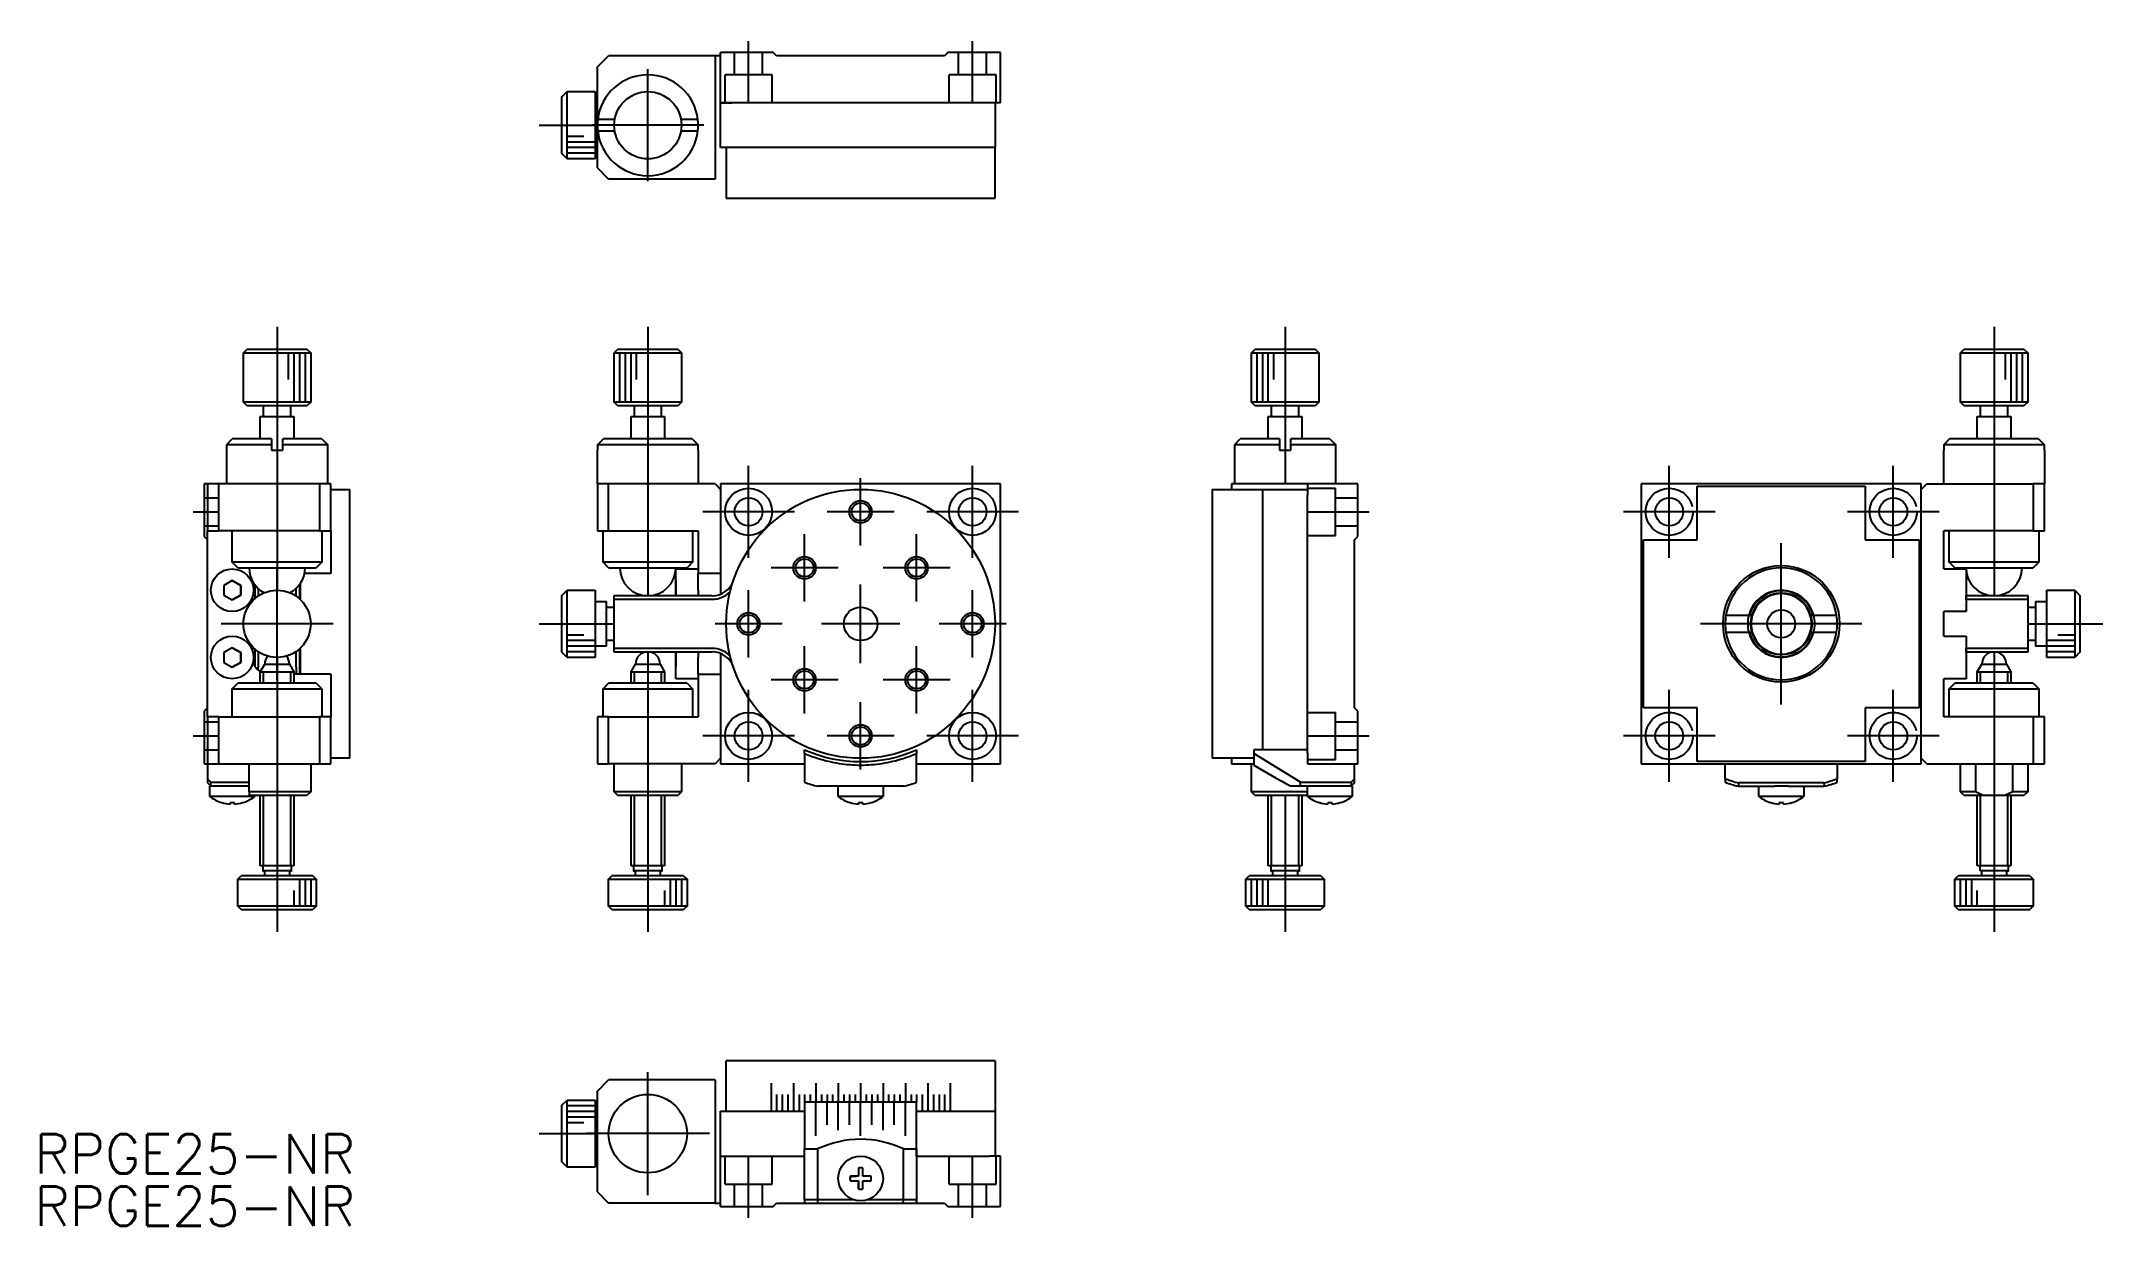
# Model space of a CAD drawing. Extents: x 168 to 352, y -33 to 72.
import ezdxf

# ---------------------------------------------------------------- set-up
doc = ezdxf.new("R2010")
doc.units = 0
doc.linetypes.add('CENTER', pattern=[50.8, 31.75, -6.35, 6.35, -6.35])
doc.linetypes.add('DASHED', pattern=[19.05, 12.7, -6.35])
doc.layers.get('0').update_dxf_attribs({"linetype": 'CONTINUOUS'})
doc.layers.add('CENTER', color=1, linetype='CENTER')
doc.styles.get("Standard").update_dxf_attribs({"font": 'txt.shx'})

msp = doc.modelspace()

# ---------------------------------------------------------------- linework, layer by layer
at = {"color": 7, "linetype": 'CONTINUOUS'}
for p, q in [((217.72, 70.04), (218.72, 71.04)), ((217.72, 64.84), (217.72, 70.04)), ((228.22, 71.04), (218.72, 71.04)), ((228.22, 71.04), (228.22, 60.04)), ((228.72, 71.04), (228.22, 71.04)), ((228.72, 62.84), (228.72, 71.34)), ((233.42, 71.34), (228.72, 71.34)), ((233.72, 71.04), (233.42, 71.34)), ((248.72, 71.04), (233.72, 71.04)), ((249.02, 71.34), (248.72, 71.04)), ((253.72, 71.34), (249.02, 71.34)), ((253.72, 66.84), (253.72, 71.34)), ((214.52, 67.34), (215.02, 67.84)), ((214.52, 67.34), (214.52, 62.34)), ((215.02, 61.84), (215.02, 67.84)), ((215.02, 67.84), (217.52, 67.84)), ((217.52, 67.84), (217.52, 61.84)), ((217.52, 66.84), (217.72, 66.84)), ((228.72, 66.84), (229.72, 66.84)), ((253.72, 66.84), (228.72, 66.84)), ((253.22, 66.84), (253.22, 62.84)), ((217.72, 61.04), (217.72, 64.84)), ((218.25, 65.34), (217.75, 65.34)), ((219.27, 65.34), (218.25, 65.34)), ((226.19, 65.34), (225.18, 65.34)), ((226.7, 65.34), (226.19, 65.34)), ((217.72, 62.84), (217.52, 62.84)), ((217.75, 64.34), (218.25, 64.34)), ((218.25, 64.34), (219.27, 64.34)), ((225.18, 64.34), (226.19, 64.34)), ((226.19, 64.34), (226.7, 64.34)), ((229.71, 62.84), (228.72, 62.84)), ((253.22, 62.84), (228.72, 62.84)), ((229.22, 62.84), (229.22, 58.34)), ((253.22, 58.34), (253.22, 62.84)), ((215.02, 61.84), (214.52, 62.34)), ((217.52, 61.84), (215.02, 61.84)), ((218.72, 60.04), (217.72, 61.04)), ((228.22, 60.04), (218.72, 60.04)), ((229.22, 58.34), (253.22, 58.34)), ((186.12, 44.54), (186.42, 44.84)), ((186.12, 44.54), (192.12, 44.54)), ((186.12, 40.14), (186.12, 44.54)), ((191.82, 44.84), (186.42, 44.84)), ((191.82, 44.84), (192.12, 44.54)), ((192.12, 44.54), (192.12, 40.14)), ((219.22, 44.54), (219.52, 44.84)), ((219.22, 44.54), (222.22, 44.54)), ((219.22, 40.14), (219.22, 44.54)), ((222.22, 44.84), (219.52, 44.84)), ((224.92, 44.84), (222.22, 44.84)), ((222.22, 44.54), (225.22, 44.54)), ((224.92, 44.84), (225.22, 44.54)), ((225.22, 44.54), (225.22, 40.14)), ((276.12, 44.54), (276.42, 44.84)), ((276.12, 44.54), (282.12, 44.54)), ((276.12, 40.14), (276.12, 44.54)), ((281.82, 44.84), (276.42, 44.84)), ((281.82, 44.84), (282.12, 44.54)), ((282.12, 44.54), (282.12, 40.14)), ((339.42, 44.54), (339.72, 44.84)), ((339.42, 44.54), (345.42, 44.54)), ((339.42, 40.14), (339.42, 44.54)), ((345.12, 44.84), (339.72, 44.84)), ((345.12, 44.84), (345.42, 44.54)), ((345.42, 44.54), (345.42, 40.14)), ((192.12, 40.14), (186.12, 40.14)), ((186.42, 39.84), (186.12, 40.14)), ((186.42, 39.84), (191.82, 39.84)), ((187.62, 36.84), (187.62, 38.84)), ((187.62, 38.84), (189.12, 38.84)), ((187.92, 38.84), (187.92, 39.84)), ((189.12, 38.84), (190.62, 38.84)), ((190.32, 39.84), (190.32, 38.84)), ((190.62, 38.84), (190.62, 36.84)), ((192.12, 40.14), (191.82, 39.84)), ((225.22, 40.14), (219.22, 40.14)), ((219.52, 39.84), (219.22, 40.14)), ((219.52, 39.84), (224.92, 39.84)), ((220.72, 38.84), (223.72, 38.84)), ((220.72, 36.84), (220.72, 38.84)), ((221.02, 38.84), (221.02, 39.84)), ((223.42, 39.84), (223.42, 38.84)), ((223.72, 38.84), (223.72, 36.84)), ((225.22, 40.14), (224.92, 39.84)), ((282.12, 40.14), (276.12, 40.14)), ((276.42, 39.84), (276.12, 40.14)), ((276.42, 39.84), (281.82, 39.84)), ((277.62, 36.84), (277.62, 38.84)), ((277.62, 38.84), (280.62, 38.84)), ((277.92, 38.84), (277.92, 39.84)), ((280.32, 39.84), (280.32, 38.84)), ((280.62, 38.84), (280.62, 36.84)), ((282.12, 40.14), (281.82, 39.84)), ((342.42, 40.14), (339.42, 40.14)), ((339.72, 39.84), (339.42, 40.14)), ((339.72, 39.84), (342.42, 39.84)), ((340.92, 38.84), (343.92, 38.84)), ((340.92, 36.84), (340.92, 38.84)), ((341.22, 38.84), (341.22, 39.84)), ((345.42, 40.14), (342.42, 40.14)), ((342.42, 39.84), (345.12, 39.84)), ((343.62, 39.84), (343.62, 38.84)), ((343.92, 38.84), (343.92, 36.84)), ((345.42, 40.14), (345.12, 39.84)), ((184.62, 36.34), (185.12, 36.84)), ((187.62, 36.84), (185.12, 36.84)), ((188.62, 36.84), (185.12, 36.84)), ((188.62, 36.84), (188.62, 36.34)), ((193.12, 36.84), (189.62, 36.84)), ((189.62, 36.34), (189.62, 36.84)), ((193.12, 36.84), (190.62, 36.84)), ((193.12, 36.84), (193.62, 36.34)), ((217.75, 36.34), (218.25, 36.84)), ((226.19, 36.84), (218.25, 36.84)), ((226.19, 36.84), (226.7, 36.34)), ((274.62, 36.34), (275.12, 36.84)), ((278.62, 36.84), (275.12, 36.84)), ((278.62, 36.84), (278.62, 36.34)), ((283.12, 36.84), (279.62, 36.84)), ((279.62, 36.34), (279.62, 36.84)), ((283.12, 36.84), (283.62, 36.34)), ((337.95, 36.34), (338.45, 36.84)), ((346.39, 36.84), (338.45, 36.84)), ((346.39, 36.84), (346.9, 36.34)), ((184.62, 36.34), (188.62, 36.34)), ((184.62, 32.84), (184.62, 36.34)), ((188.62, 36.34), (188.62, 35.84)), ((188.62, 35.84), (189.62, 35.84)), ((189.62, 36.34), (193.62, 36.34)), ((189.62, 35.84), (189.62, 36.34)), ((193.62, 36.34), (193.62, 32.84)), ((217.72, 35.84), (217.75, 35.84)), ((217.72, 32.84), (217.72, 35.84)), ((217.75, 35.84), (217.75, 36.34)), ((217.75, 36.34), (226.7, 36.34)), ((226.7, 36.34), (226.7, 35.84)), ((226.7, 35.84), (226.72, 35.84)), ((226.72, 35.84), (226.72, 32.84)), ((274.62, 36.34), (278.62, 36.34)), ((274.62, 32.84), (274.62, 36.34)), ((278.62, 36.34), (278.62, 35.84)), ((278.62, 35.84), (279.62, 35.84)), ((279.62, 36.34), (283.62, 36.34)), ((279.62, 35.84), (279.62, 36.34)), ((283.62, 36.34), (283.62, 32.84)), ((337.92, 35.84), (337.95, 35.84)), ((337.92, 32.84), (337.92, 35.84)), ((337.95, 36.34), (346.9, 36.34)), ((337.95, 35.84), (337.95, 36.34)), ((346.9, 36.34), (346.9, 35.84)), ((346.9, 35.84), (346.92, 35.84)), ((346.92, 35.84), (346.92, 32.84)), ((183.92, 32.84), (182.62, 32.84)), ((182.62, 32.84), (182.62, 28.14)), ((182.92, 32.84), (182.92, 28.64)), ((183.92, 28.64), (183.92, 32.84)), ((189.12, 32.84), (183.92, 32.84)), ((192.92, 32.84), (189.12, 32.84)), ((192.92, 32.84), (192.92, 28.64)), ((193.92, 32.84), (192.92, 32.84)), ((193.92, 28.64), (193.92, 32.84)), ((193.92, 32.34), (195.62, 32.34)), ((195.62, 8.34), (195.62, 32.34)), ((217.72, 32.84), (217.72, 28.64)), ((218.72, 32.84), (217.72, 32.84)), ((218.72, 28.64), (218.72, 32.84)), ((228.22, 32.84), (218.72, 32.84)), ((228.22, 32.84), (228.72, 32.34)), ((228.72, 32.84), (228.72, 24.84)), ((253.72, 32.84), (228.72, 32.84)), ((253.72, 7.84), (253.72, 32.84)), ((272.62, 32.34), (272.62, 8.34)), ((272.62, 32.34), (277.12, 32.34)), ((281.12, 32.84), (274.32, 32.84)), ((274.32, 32.84), (274.32, 32.34)), ((277.12, 9.1), (277.12, 32.34)), ((277.12, 32.34), (281.12, 32.34)), ((280.82, 32.34), (281.12, 32.34)), ((281.12, 32.84), (281.12, 31.84)), ((285.62, 32.84), (281.12, 32.84)), ((281.12, 8.84), (281.12, 31.84)), ((285.62, 28.14), (285.62, 32.84)), ((310.92, 32.84), (310.92, 7.84)), ((335.92, 32.84), (310.92, 32.84)), ((315.92, 32.64), (330.92, 32.64)), ((315.92, 27.84), (315.92, 32.64)), ((330.92, 32.64), (330.92, 27.84)), ((335.92, 32.34), (336.42, 32.84)), ((335.92, 7.84), (335.92, 32.84)), ((336.42, 32.84), (345.92, 32.84)), ((345.92, 32.84), (345.92, 28.64)), ((346.92, 32.84), (345.92, 32.84)), ((346.92, 28.64), (346.92, 32.84)), ((182.62, 28.14), (182.92, 27.84)), ((182.92, 28.64), (183.92, 28.64)), ((182.92, 12.04), (182.92, 28.64)), ((192.92, 28.64), (183.92, 28.64)), ((185.12, 25.84), (185.12, 28.64)), ((192.92, 28.64), (193.92, 28.64)), ((193.12, 28.64), (193.12, 25.84)), ((193.92, 28.64), (193.92, 24.84)), ((217.72, 28.64), (218.72, 28.64)), ((218.22, 25.84), (218.22, 28.64)), ((218.72, 28.64), (226.72, 28.64)), ((226.22, 28.64), (226.22, 25.84)), ((226.72, 28.64), (226.72, 24.84)), ((285.32, 27.84), (285.62, 28.14)), ((285.32, 12.84), (285.32, 27.84)), ((311.12, 12.84), (311.12, 27.84)), ((311.12, 27.84), (315.92, 27.84)), ((330.92, 27.84), (335.72, 27.84)), ((335.72, 27.84), (335.72, 12.84)), ((337.92, 25.24), (337.92, 28.64)), ((345.92, 28.64), (337.92, 28.64)), ((338.42, 25.84), (338.42, 28.64)), ((345.92, 28.64), (346.92, 28.64)), ((346.42, 28.64), (346.42, 25.84)), ((193.12, 25.84), (185.12, 25.84)), ((185.62, 25.34), (185.12, 25.84)), ((193.12, 25.84), (192.62, 25.34)), ((226.22, 25.84), (218.22, 25.84)), ((218.72, 25.34), (218.22, 25.84)), ((226.22, 25.84), (225.72, 25.34)), ((342.42, 25.84), (338.42, 25.84)), ((338.92, 25.34), (338.42, 25.84)), ((346.42, 25.84), (342.42, 25.84)), ((346.42, 25.84), (345.92, 25.34)), ((185.12, 24.2), (184.37, 23.77)), ((185.87, 23.77), (185.12, 24.2)), ((185.12, 24.2), (185.87, 23.77)), ((185.62, 25.34), (185.69, 25.34)), ((185.69, 25.34), (189.02, 25.34)), ((189.02, 25.34), (189.4, 25.34)), ((189.4, 25.34), (192.56, 25.34)), ((191.22, 23.44), (191.22, 23.98)), ((193.92, 24.84), (191.57, 24.84)), ((192.56, 25.34), (192.62, 25.34)), ((218.72, 25.34), (225.72, 25.34)), ((224.72, 22.84), (224.72, 25.24)), ((224.72, 23.34), (224.72, 25.24)), ((224.72, 25.24), (226.72, 25.24)), ((224.72, 24.2), (224.72, 23.77)), ((224.72, 23.77), (224.72, 24.2)), ((228.72, 24.84), (226.72, 24.84)), ((226.72, 23.34), (226.72, 24.84)), ((228.72, 24.84), (228.72, 24.09)), ((228.72, 24.09), (228.72, 23.34)), ((228.72, 24.09), (228.72, 22.99)), ((337.92, 25.24), (339.92, 25.24)), ((338.92, 25.34), (342.42, 25.34)), ((339.92, 25.24), (339.92, 21.44)), ((342.42, 25.34), (345.92, 25.34)), ((184.37, 23.77), (184.37, 22.9)), ((184.37, 22.9), (185.12, 22.47)), ((185.12, 22.47), (185.87, 22.9)), ((185.87, 22.9), (185.12, 22.47)), ((185.87, 22.9), (185.87, 23.77)), ((185.87, 23.77), (185.87, 22.9)), ((186.92, 22.38), (186.92, 22.73)), ((187.12, 23.84), (187.12, 22.66)), ((187.12, 22.57), (187.12, 22.66)), ((187.33, 22.74), (187.42, 22.84)), ((187.42, 23.5), (187.42, 22.84)), ((187.42, 22.84), (187.46, 22.84)), ((190.78, 22.84), (190.82, 22.84)), ((190.82, 22.84), (190.82, 23.5)), ((190.82, 22.84), (190.92, 22.74)), ((191.12, 23.84), (191.12, 23.33)), ((191.12, 23.84), (191.12, 23.33)), ((191.12, 23.33), (191.12, 22.57)), ((191.22, 22.48), (191.22, 23.44)), ((214.52, 22.84), (215.02, 23.34)), ((214.52, 22.84), (214.52, 17.84)), ((215.02, 17.34), (215.02, 23.34)), ((215.02, 23.34), (217.52, 23.34)), ((217.52, 23.34), (217.52, 17.34)), ((217.52, 22.34), (218.52, 22.34)), ((218.52, 18.34), (218.52, 22.34)), ((227.97, 22.84), (219.2, 22.84)), ((219.2, 22.84), (219.2, 22.54)), ((219.2, 22.54), (227.97, 22.54)), ((219.2, 22.54), (219.2, 18.14)), ((224.72, 23.77), (224.72, 22.9)), ((224.72, 22.9), (224.72, 23.77)), ((224.72, 22.84), (224.72, 23.34)), ((224.72, 22.9), (224.72, 22.84)), ((224.72, 22.84), (224.72, 22.9)), ((226.72, 23.34), (226.72, 22.84)), ((339.92, 22.47), (339.92, 22.9)), ((345.45, 22.84), (339.92, 22.84)), ((339.92, 22.54), (345.45, 22.54)), ((345.45, 22.54), (345.45, 22.84)), ((345.45, 18.14), (345.45, 22.54)), ((346.12, 22.34), (346.12, 20.34)), ((346.12, 22.34), (347.12, 22.34)), ((347.12, 20.34), (347.12, 23.34)), ((347.12, 23.34), (349.62, 23.34)), ((349.62, 23.34), (349.62, 17.34)), ((349.62, 23.34), (350.12, 22.84)), ((350.12, 17.84), (350.12, 22.84)), ((218.52, 21.84), (219.2, 21.84)), ((318.78, 21.09), (318.48, 21.09)), ((320.52, 21.09), (318.78, 21.09)), ((320.57, 21.09), (320.52, 21.09)), ((320.78, 21.09), (320.57, 21.09)), ((326.28, 21.09), (326.07, 21.09)), ((326.33, 21.09), (326.28, 21.09)), ((328.06, 21.09), (326.33, 21.09)), ((328.37, 21.09), (328.06, 21.09)), ((337.92, 19.24), (337.92, 21.44)), ((339.92, 21.44), (337.92, 21.44)), ((345.45, 21.84), (346.12, 21.84)), ((346.12, 20.34), (346.12, 18.34)), ((347.12, 17.34), (347.12, 20.34)), ((216.52, 19.34), (215.02, 19.34)), ((217.52, 18.84), (215.02, 18.84)), ((219.2, 18.84), (218.52, 18.84)), ((318.48, 19.59), (318.78, 19.59)), ((318.78, 19.59), (320.52, 19.59)), ((320.52, 19.59), (320.57, 19.59)), ((320.57, 19.59), (320.78, 19.59)), ((326.07, 19.59), (326.28, 19.59)), ((326.28, 19.59), (326.33, 19.59)), ((326.33, 19.59), (328.06, 19.59)), ((328.06, 19.59), (328.37, 19.59)), ((337.92, 19.24), (339.92, 19.24)), ((339.92, 19.24), (339.92, 15.44)), ((346.12, 18.84), (345.45, 18.84)), ((185.12, 18.2), (184.37, 17.77)), ((184.37, 17.77), (184.37, 16.9)), ((184.37, 16.9), (185.12, 16.47)), ((185.87, 17.77), (185.12, 18.2)), ((185.12, 18.2), (185.87, 17.77)), ((185.12, 16.47), (185.87, 16.9)), ((185.87, 16.9), (185.12, 16.47)), ((185.87, 16.9), (185.87, 17.77)), ((185.87, 17.77), (185.87, 16.9)), ((186.92, 17.95), (186.92, 18.3)), ((187.12, 18.01), (187.12, 18.1)), ((187.12, 18.01), (187.12, 16.59)), ((187.42, 17.84), (187.33, 17.93)), ((187.46, 17.84), (187.42, 17.84)), ((187.42, 17.84), (187.42, 16.48)), ((187.62, 16.05), (188.02, 16.74)), ((188.02, 16.74), (190.22, 16.74)), ((190.22, 16.74), (190.62, 16.05)), ((190.82, 17.84), (190.78, 17.84)), ((190.92, 17.93), (190.82, 17.84)), ((190.82, 16.48), (190.82, 17.84)), ((191.12, 18.1), (191.12, 17.34)), ((191.12, 17.34), (191.12, 16.58)), ((191.12, 17.34), (191.12, 15.84)), ((191.22, 17.23), (191.22, 18.2)), ((191.22, 16.23), (191.22, 17.23)), ((215.02, 17.34), (214.52, 17.84)), ((217.52, 18.34), (215.02, 18.34)), ((217.52, 17.84), (215.02, 17.84)), ((217.52, 17.34), (215.02, 17.34)), ((218.52, 18.34), (217.52, 18.34)), ((227.97, 18.14), (219.2, 18.14)), ((219.2, 18.14), (219.2, 17.84)), ((219.2, 17.84), (227.97, 17.84)), ((220.72, 16.05), (221.12, 16.74)), ((221.12, 16.74), (222.22, 16.74)), ((222.22, 16.74), (223.32, 16.74)), ((223.32, 16.74), (223.72, 16.05)), ((224.72, 15.44), (224.72, 17.84)), ((224.72, 17.34), (224.72, 17.84)), ((224.72, 17.84), (224.72, 17.77)), ((224.72, 17.77), (224.72, 17.84)), ((224.72, 17.77), (224.72, 16.9)), ((224.72, 16.9), (224.72, 17.77)), ((224.72, 15.44), (224.72, 17.34)), ((224.72, 16.9), (224.72, 16.47)), ((224.72, 16.47), (224.72, 16.9)), ((226.72, 17.84), (226.72, 17.34)), ((226.72, 15.84), (226.72, 17.34)), ((228.72, 17.69), (228.72, 16.59)), ((228.72, 17.34), (228.72, 16.59)), ((228.72, 16.59), (228.72, 15.84)), ((339.92, 17.77), (339.92, 18.2)), ((345.45, 18.14), (339.92, 18.14)), ((339.92, 17.84), (345.45, 17.84)), ((340.92, 16.05), (341.32, 16.74)), ((341.32, 16.74), (343.52, 16.74)), ((343.52, 16.74), (343.92, 16.05)), ((345.45, 17.84), (345.45, 18.14)), ((347.12, 18.34), (346.12, 18.34)), ((349.62, 17.34), (347.12, 17.34)), ((350.12, 17.84), (349.62, 17.34)), ((185.12, 14.54), (185.62, 15.04)), ((189.12, 15.04), (185.62, 15.04)), ((187.42, 16.22), (187.42, 16.48)), ((187.62, 15.04), (187.62, 16.05)), ((187.62, 16.05), (190.62, 16.05)), ((187.62, 16.05), (190.62, 16.05)), ((192.62, 15.04), (189.12, 15.04)), ((190.62, 16.05), (190.62, 15.04)), ((193.92, 15.84), (190.62, 15.84)), ((190.82, 16.48), (190.82, 15.84)), ((191.22, 15.84), (191.22, 16.23)), ((192.62, 15.04), (193.12, 14.54)), ((193.92, 15.84), (193.92, 12.04)), ((218.22, 14.54), (218.72, 15.04)), ((225.72, 15.04), (218.72, 15.04)), ((220.72, 16.05), (223.72, 16.05)), ((220.72, 16.05), (222.22, 16.05)), ((220.72, 15.04), (220.72, 16.05)), ((222.22, 16.05), (223.72, 16.05)), ((223.72, 16.05), (223.72, 15.04)), ((226.72, 15.44), (224.72, 15.44)), ((225.72, 15.04), (226.22, 14.54)), ((226.72, 15.84), (228.72, 15.84)), ((226.72, 15.84), (226.72, 12.04)), ((228.72, 15.84), (228.72, 7.84)), ((337.92, 12.04), (337.92, 15.44)), ((339.92, 15.44), (337.92, 15.44)), ((338.42, 14.54), (338.92, 15.04)), ((345.92, 15.04), (338.92, 15.04)), ((340.92, 16.05), (343.92, 16.05)), ((340.92, 16.05), (343.92, 16.05)), ((340.92, 15.04), (340.92, 16.05)), ((343.92, 16.05), (343.92, 15.04)), ((345.92, 15.04), (346.42, 14.54)), ((185.12, 14.54), (189.12, 14.54)), ((185.12, 12.04), (185.12, 14.54)), ((189.12, 14.54), (193.12, 14.54)), ((193.12, 14.54), (193.12, 12.04)), ((218.22, 14.54), (226.22, 14.54)), ((218.22, 12.04), (218.22, 14.54)), ((226.22, 14.54), (226.22, 12.04)), ((338.42, 14.54), (346.42, 14.54)), ((338.42, 12.04), (338.42, 14.54)), ((346.42, 14.54), (346.42, 12.04)), ((182.92, 12.84), (182.62, 12.54)), ((182.62, 12.54), (182.62, 7.84)), ((182.92, 12.04), (182.92, 7.84)), ((183.92, 12.04), (182.92, 12.04)), ((183.92, 7.84), (183.92, 12.04)), ((183.92, 12.04), (192.92, 12.04)), ((192.92, 12.04), (192.92, 7.84)), ((193.92, 12.04), (192.92, 12.04)), ((193.92, 7.84), (193.92, 12.04)), ((218.72, 12.04), (217.72, 12.04)), ((217.72, 12.04), (217.72, 7.84)), ((218.72, 12.04), (226.72, 12.04)), ((218.72, 7.84), (218.72, 12.04)), ((285.62, 12.54), (285.32, 12.84)), ((285.62, 7.84), (285.62, 12.54)), ((315.92, 12.84), (311.12, 12.84)), ((315.92, 8.04), (315.92, 12.84)), ((330.92, 12.84), (330.92, 8.04)), ((335.72, 12.84), (330.92, 12.84)), ((345.92, 12.04), (337.92, 12.04)), ((345.92, 12.04), (345.92, 7.84)), ((346.92, 12.04), (345.92, 12.04)), ((346.92, 7.84), (346.92, 12.04)), ((182.62, 7.84), (183.92, 7.84)), ((182.92, 7.84), (182.92, 6.51)), ((183.92, 7.84), (192.92, 7.84)), ((186.62, 5.34), (186.62, 7.84)), ((192.12, 7.84), (192.12, 5.34)), ((192.92, 7.84), (193.92, 7.84)), ((195.62, 8.34), (193.92, 8.34)), ((217.72, 7.84), (218.72, 7.84)), ((228.22, 7.84), (218.72, 7.84)), ((219.22, 5.34), (219.22, 7.84)), ((225.22, 7.84), (225.22, 5.34)), ((228.72, 8.34), (228.22, 7.84)), ((228.72, 7.84), (236.22, 7.84)), ((236.22, 8.77), (236.22, 9.1)), ((236.22, 8.77), (236.22, 6.2)), ((246.22, 9.1), (246.22, 8.77)), ((246.22, 6.2), (246.22, 8.77)), ((246.22, 7.84), (253.72, 7.84)), ((276.32, 8.34), (272.62, 8.34)), ((274.32, 8.34), (274.32, 7.84)), ((274.32, 7.84), (276.32, 7.84)), ((276.12, 5.34), (276.12, 7.84)), ((281.12, 9.1), (276.32, 9.1)), ((276.32, 9.1), (276.32, 8.77)), ((280.48, 6.2), (276.32, 8.77)), ((276.32, 8.77), (276.32, 8.32)), ((276.32, 8.32), (276.32, 8.07)), ((276.32, 8.07), (276.32, 7.89)), ((276.32, 7.89), (276.32, 7.77)), ((276.32, 7.77), (276.32, 7.74)), ((276.32, 7.74), (278.32, 6.58)), ((281.12, 8.84), (281.12, 7.84)), ((281.12, 7.84), (285.62, 7.84)), ((285.32, 6.51), (285.32, 7.84)), ((310.92, 7.84), (318.42, 7.84)), ((330.92, 8.04), (315.92, 8.04)), ((318.42, 7.84), (324.42, 7.84)), ((318.42, 6.51), (318.42, 7.84)), ((324.42, 7.84), (328.42, 7.84)), ((328.42, 7.84), (328.42, 6.51)), ((328.42, 7.84), (335.92, 7.84)), ((336.42, 7.84), (335.92, 8.34)), ((336.42, 7.84), (345.92, 7.84)), ((339.42, 5.34), (339.42, 7.84)), ((340.76, 7.84), (340.76, 5.34)), ((344.08, 5.34), (344.08, 7.84)), ((345.42, 7.84), (345.42, 5.34)), ((345.92, 7.84), (346.92, 7.84)), ((182.92, 6.51), (182.92, 6.14)), ((183.22, 6.2), (182.92, 6.51)), ((182.92, 6.14), (183.22, 5.84)), ((182.92, 6.14), (183.22, 5.84)), ((183.12, 4.94), (183.12, 5.84)), ((183.22, 5.84), (183.22, 6.2)), ((183.22, 6.2), (186.62, 6.2)), ((186.62, 5.84), (183.22, 5.84)), ((245.06, 5.84), (237.38, 5.84)), ((239.22, 4.94), (239.22, 5.84)), ((243.22, 5.84), (243.22, 4.94)), ((278.32, 6.58), (278.82, 6.29)), ((278.82, 6.29), (279.32, 6.01)), ((279.61, 5.84), (279.37, 5.98)), ((280.48, 5.84), (279.61, 5.84)), ((280.48, 5.84), (280.48, 6.2)), ((280.48, 6.2), (285.02, 6.2)), ((285.02, 5.84), (280.48, 5.84)), ((281.12, 4.94), (281.12, 5.84)), ((285.32, 6.51), (285.02, 6.2)), ((285.02, 6.2), (285.02, 5.84)), ((285.32, 6.14), (285.02, 5.84)), ((285.12, 5.84), (285.02, 5.84)), ((285.12, 5.84), (285.02, 5.84)), ((285.12, 5.84), (285.12, 4.94)), ((285.32, 6.14), (285.32, 6.51)), ((318.42, 6.51), (318.42, 6.2)), ((319.62, 6.14), (319.58, 5.84)), ((319.58, 5.84), (322.8, 5.84)), ((327.22, 6.14), (319.62, 6.14)), ((321.42, 4.94), (321.42, 5.84)), ((324.05, 5.84), (322.8, 5.84)), ((324.05, 5.84), (327.26, 5.84)), ((325.42, 5.84), (325.42, 4.94)), ((327.22, 6.14), (327.26, 5.84)), ((328.42, 6.2), (328.42, 6.51)), ((185.12, 4.94), (183.12, 4.94)), ((184.19, 4.38), (184.17, 4.38)), ((184.19, 4.38), (184.17, 4.38)), ((184.92, 4.38), (184.92, 4.25)), ((185.32, 4.38), (184.92, 4.38)), ((184.92, 4.25), (184.92, 4.38)), ((187.12, 4.94), (185.12, 4.94)), ((185.32, 4.25), (185.32, 4.38)), ((186.07, 4.38), (186.05, 4.38)), ((186.07, 4.38), (186.05, 4.38)), ((192.12, 5.34), (186.62, 5.34)), ((186.62, 5.34), (186.62, 5.04)), ((186.62, 5.04), (191.82, 5.04)), ((187.12, 5.04), (187.12, 4.94)), ((187.62, -1.26), (187.62, 5.04)), ((190.62, 5.04), (190.62, -1.26)), ((192.12, 5.34), (191.82, 5.04)), ((225.22, 5.34), (219.22, 5.34)), ((219.52, 5.04), (219.22, 5.34)), ((219.52, 5.04), (224.92, 5.04)), ((220.72, -1.26), (220.72, 5.04)), ((223.72, 5.04), (223.72, -1.26)), ((225.22, 5.34), (224.92, 5.04)), ((243.22, 4.94), (239.22, 4.94)), ((240.29, 4.38), (240.27, 4.38)), ((240.29, 4.38), (240.27, 4.38)), ((241.02, 4.38), (241.02, 4.25)), ((241.42, 4.38), (241.02, 4.38)), ((241.02, 4.25), (241.02, 4.38)), ((241.42, 4.25), (241.42, 4.38)), ((242.17, 4.38), (242.15, 4.38)), ((242.17, 4.38), (242.15, 4.38)), ((281.12, 5.34), (276.12, 5.34)), ((276.42, 5.04), (276.12, 5.34)), ((276.42, 5.04), (281.12, 5.04)), ((277.62, -1.26), (277.62, 5.04)), ((280.62, 5.04), (280.62, -1.26)), ((285.12, 4.94), (281.12, 4.94)), ((282.19, 4.38), (282.17, 4.38)), ((282.19, 4.38), (282.17, 4.38)), ((282.92, 4.38), (282.92, 4.25)), ((283.32, 4.38), (282.92, 4.38)), ((282.92, 4.25), (282.92, 4.38)), ((283.32, 4.25), (283.32, 4.38)), ((284.07, 4.38), (284.05, 4.38)), ((284.07, 4.38), (284.05, 4.38)), ((325.42, 4.94), (321.42, 4.94)), ((322.49, 4.38), (322.47, 4.38)), ((322.49, 4.38), (322.47, 4.38)), ((323.22, 4.38), (323.22, 4.25)), ((323.62, 4.38), (323.22, 4.38)), ((323.22, 4.25), (323.22, 4.38)), ((323.62, 4.25), (323.62, 4.38)), ((324.37, 4.38), (324.35, 4.38)), ((324.37, 4.38), (324.35, 4.38)), ((340.76, 5.34), (339.42, 5.34)), ((339.72, 5.04), (339.42, 5.34)), ((339.72, 5.04), (341.4, 5.04)), ((341.4, 5.04), (340.76, 5.34)), ((340.92, -1.26), (340.92, 5.04)), ((341.4, 5.04), (343.44, 5.04)), ((344.08, 5.34), (343.44, 5.04)), ((343.44, 5.04), (345.12, 5.04)), ((343.92, 5.04), (343.92, -1.26)), ((345.42, 5.34), (344.08, 5.34)), ((345.42, 5.34), (345.12, 5.04)), ((190.62, -1.26), (187.62, -1.26)), ((190.37, -1.7), (187.87, -1.7)), ((188.02, -2.16), (188.02, -1.7)), ((190.22, -1.7), (190.22, -2.16)), ((223.72, -1.26), (220.72, -1.26)), ((223.47, -1.7), (220.97, -1.7)), ((221.12, -2.16), (221.12, -1.7)), ((223.32, -1.7), (223.32, -2.16)), ((279.12, -1.26), (277.62, -1.26)), ((280.37, -1.7), (277.87, -1.7)), ((278.02, -2.16), (278.02, -1.7)), ((280.62, -1.26), (279.12, -1.26)), ((280.22, -1.7), (280.22, -2.16)), ((343.92, -1.26), (340.92, -1.26)), ((343.67, -1.7), (341.17, -1.7)), ((341.32, -2.16), (341.32, -1.7)), ((343.52, -1.7), (343.52, -2.16)), ((185.62, -2.46), (185.92, -2.16)), ((185.62, -2.46), (192.62, -2.46)), ((185.62, -4.86), (185.62, -2.46)), ((192.32, -2.16), (185.92, -2.16)), ((192.32, -2.16), (192.62, -2.46)), ((192.62, -2.46), (192.62, -4.86)), ((218.72, -2.46), (219.02, -2.16)), ((218.72, -2.46), (222.22, -2.46)), ((218.72, -4.86), (218.72, -2.46)), ((222.22, -2.16), (219.02, -2.16)), ((225.42, -2.16), (222.22, -2.16)), ((222.22, -2.46), (225.72, -2.46)), ((225.42, -2.16), (225.72, -2.46)), ((225.72, -2.46), (225.72, -4.86)), ((275.62, -2.46), (275.92, -2.16)), ((275.62, -2.46), (282.62, -2.46)), ((275.62, -4.86), (275.62, -2.46)), ((282.32, -2.16), (275.92, -2.16)), ((282.32, -2.16), (282.62, -2.46)), ((282.62, -2.46), (282.62, -4.86)), ((338.92, -2.46), (339.22, -2.16)), ((338.92, -2.46), (345.92, -2.46)), ((338.92, -4.86), (338.92, -2.46)), ((345.62, -2.16), (339.22, -2.16)), ((345.62, -2.16), (345.92, -2.46)), ((345.92, -2.46), (345.92, -4.86)), ((192.62, -4.86), (185.62, -4.86)), ((185.92, -5.16), (185.62, -4.86)), ((185.92, -5.16), (192.32, -5.16)), ((192.62, -4.86), (192.32, -5.16)), ((222.22, -4.86), (218.72, -4.86)), ((219.02, -5.16), (218.72, -4.86)), ((219.02, -5.16), (222.22, -5.16)), ((225.72, -4.86), (222.22, -4.86)), ((222.22, -5.16), (225.42, -5.16)), ((225.72, -4.86), (225.42, -5.16)), ((282.62, -4.86), (275.62, -4.86)), ((275.92, -5.16), (275.62, -4.86)), ((275.92, -5.16), (282.32, -5.16)), ((282.62, -4.86), (282.32, -5.16)), ((345.92, -4.86), (338.92, -4.86)), ((339.22, -5.16), (338.92, -4.86)), ((339.22, -5.16), (345.62, -5.16)), ((345.92, -4.86), (345.62, -5.16)), ((229.22, -23.16), (229.22, -18.66)), ((253.22, -18.66), (229.22, -18.66)), ((253.22, -18.66), (253.22, -23.16)), ((217.72, -21.36), (218.72, -20.36)), ((217.72, -30.36), (217.72, -21.36)), ((228.22, -20.36), (218.72, -20.36)), ((228.22, -20.36), (228.22, -31.36)), ((214.52, -22.66), (215.02, -22.16)), ((214.52, -22.66), (214.52, -25.16)), ((215.02, -25.16), (215.02, -22.16)), ((215.02, -22.16), (217.52, -22.16)), ((217.52, -22.16), (217.52, -28.16)), ((217.52, -23.16), (217.72, -23.16)), ((228.72, -31.66), (228.72, -23.16)), ((228.72, -23.16), (236.22, -23.16)), ((237.42, -22.36), (236.22, -22.36)), ((236.22, -22.36), (236.22, -26.52)), ((238.35, -22.36), (237.42, -22.36)), ((239.3, -22.36), (238.35, -22.36)), ((240.26, -22.36), (239.3, -22.36)), ((241.22, -22.36), (240.26, -22.36)), ((242.19, -22.36), (241.22, -22.36)), ((243.15, -22.36), (242.19, -22.36)), ((244.09, -22.36), (243.15, -22.36)), ((245.02, -22.36), (244.09, -22.36)), ((246.22, -22.36), (245.02, -22.36)), ((246.22, -26.52), (246.22, -22.36)), ((246.22, -27.16), (246.22, -22.36)), ((246.22, -23.16), (253.22, -23.16)), ((253.22, -23.16), (253.22, -27.16)), ((214.52, -25.16), (214.52, -27.66)), ((215.02, -28.16), (215.02, -25.16)), ((217.72, -27.16), (217.52, -27.16)), ((228.72, -27.16), (236.22, -27.16)), ((236.22, -26.52), (237.38, -26.52)), ((236.22, -31.06), (236.22, -26.52)), ((237.38, -26.52), (237.38, -31.06)), ((245.06, -26.52), (246.22, -26.52)), ((245.06, -31.06), (245.06, -26.52)), ((246.22, -26.52), (246.22, -31.06)), ((246.22, -27.16), (246.22, -31.36)), ((246.22, -27.16), (252.72, -27.16)), ((253.72, -27.16), (252.72, -27.16)), ((253.72, -31.66), (253.72, -27.16)), ((215.02, -28.16), (214.52, -27.66)), ((217.52, -28.16), (215.02, -28.16)), ((241.02, -28.96), (240.29, -28.96)), ((240.29, -28.96), (240.84, -28.96)), ((240.29, -29.36), (241.02, -29.36)), ((241.02, -28.23), (241.02, -28.96)), ((241.02, -28.23), (241.02, -28.78)), ((241.02, -29.36), (241.02, -30.09)), ((241.42, -28.96), (241.42, -28.23)), ((242.15, -28.96), (241.42, -28.96)), ((241.42, -29.36), (242.15, -29.36)), ((241.42, -30.09), (241.42, -29.36)), ((242.15, -28.96), (241.61, -28.96)), ((218.72, -31.36), (217.72, -30.36)), ((237.38, -31.06), (236.22, -31.06)), ((236.22, -31.06), (236.22, -31.36)), ((240.6, -31.06), (237.38, -31.06)), ((237.42, -31.36), (237.38, -31.06)), ((241.02, -30.09), (241.02, -29.55)), ((245.06, -31.06), (241.85, -31.06)), ((245.02, -31.36), (245.06, -31.06)), ((246.22, -31.06), (245.06, -31.06)), ((246.22, -31.36), (246.22, -31.06)), ((228.22, -31.36), (218.72, -31.36)), ((228.22, -31.36), (228.72, -31.36)), ((228.72, -31.66), (233.42, -31.66)), ((233.42, -31.66), (233.72, -31.36)), ((233.72, -31.36), (236.22, -31.36)), ((236.22, -31.36), (237.42, -31.36)), ((237.42, -31.36), (245.02, -31.36)), ((245.02, -31.36), (246.22, -31.36)), ((246.22, -31.36), (248.72, -31.36)), ((248.72, -31.36), (249.02, -31.66)), ((249.02, -31.66), (253.72, -31.66))]:
    msp.add_line(p, q, dxfattribs=at)
at = {"color": 3, "linetype": 'DASHED'}
for p, q in [((229.97, 69.34), (229.97, 71.34)), ((232.47, 69.34), (232.47, 71.34)), ((249.97, 69.34), (249.97, 71.34)), ((252.47, 69.34), (252.47, 71.34)), ((233.32, 69.34), (229.12, 69.34)), ((229.12, 66.84), (229.12, 69.34)), ((233.32, 66.84), (233.32, 69.34)), ((253.32, 69.34), (249.12, 69.34)), ((249.12, 66.84), (249.12, 69.34)), ((253.32, 66.84), (253.32, 69.34)), ((182.62, 31.59), (183.92, 31.59)), ((281.12, 32.44), (283.62, 32.44)), ((283.62, 28.24), (283.62, 32.44)), ((283.62, 31.59), (285.62, 31.59)), ((182.62, 29.09), (183.92, 29.09)), ((281.12, 28.24), (283.62, 28.24)), ((283.62, 29.09), (285.62, 29.09)), ((182.62, 11.59), (183.92, 11.59)), ((281.12, 12.44), (283.62, 12.44)), ((283.62, 8.24), (283.62, 12.44)), ((283.62, 11.59), (285.62, 11.59)), ((182.62, 9.09), (183.92, 9.09)), ((281.12, 8.24), (283.62, 8.24)), ((283.62, 9.09), (285.62, 9.09)), ((229.12, -29.66), (229.12, -27.16)), ((233.32, -29.66), (233.32, -27.16)), ((249.12, -29.66), (249.12, -27.16)), ((253.32, -29.66), (253.32, -27.16)), ((229.12, -29.66), (233.32, -29.66)), ((229.97, -31.66), (229.97, -29.66)), ((232.47, -31.66), (232.47, -29.66)), ((249.12, -29.66), (253.32, -29.66)), ((249.97, -31.66), (249.97, -29.66)), ((252.47, -31.66), (252.47, -29.66))]:
    msp.add_line(p, q, dxfattribs=at)
at = {"color": 3, "linetype": 'CONTINUOUS'}
for p, q in [((216.52, 63.84), (215.02, 63.84)), ((217.52, 63.34), (215.02, 63.34)), ((217.52, 62.84), (215.02, 62.84)), ((217.52, 62.34), (215.02, 62.34)), ((190.12, 44.54), (190.12, 42.14)), ((190.62, 44.54), (190.62, 40.14)), ((191.12, 44.54), (191.12, 40.14)), ((191.62, 44.54), (191.62, 40.14)), ((219.72, 40.14), (219.72, 44.54)), ((220.22, 40.14), (220.22, 44.54)), ((220.72, 40.14), (220.72, 44.54)), ((221.22, 42.14), (221.22, 44.54)), ((276.62, 40.14), (276.62, 44.54)), ((277.12, 40.14), (277.12, 44.54)), ((277.62, 40.14), (277.62, 44.54)), ((278.12, 42.14), (278.12, 44.54)), ((343.42, 44.54), (343.42, 42.14)), ((343.92, 44.54), (343.92, 40.14)), ((344.42, 44.54), (344.42, 40.14)), ((344.92, 44.54), (344.92, 40.14)), ((349.62, 18.84), (347.12, 18.84)), ((349.62, 19.34), (348.12, 19.34)), ((349.62, 18.34), (347.12, 18.34)), ((349.62, 17.84), (347.12, 17.84)), ((187.92, 15.04), (187.92, 16.05)), ((190.32, 16.05), (190.32, 15.04)), ((221.02, 15.04), (221.02, 16.05)), ((223.42, 16.05), (223.42, 15.04)), ((341.22, 15.04), (341.22, 16.05)), ((343.62, 16.05), (343.62, 15.04)), ((187.92, -1.26), (187.92, 5.04)), ((190.32, 5.04), (190.32, -1.26)), ((221.02, -1.26), (221.02, 5.04)), ((223.42, 5.04), (223.42, -1.26)), ((277.92, -1.26), (277.92, 5.04)), ((280.32, 5.04), (280.32, -1.26)), ((341.22, -1.26), (341.22, 5.04)), ((343.62, 5.04), (343.62, -1.26)), ((187.87, -1.7), (187.87, -1.26)), ((190.37, -1.26), (190.37, -1.7)), ((220.97, -1.7), (220.97, -1.26)), ((223.47, -1.26), (223.47, -1.7)), ((277.87, -1.7), (277.87, -1.26)), ((280.37, -1.26), (280.37, -1.7)), ((341.17, -1.7), (341.17, -1.26)), ((343.67, -1.26), (343.67, -1.7)), ((190.62, -3.46), (190.62, -4.86)), ((191.12, -2.46), (191.12, -4.86)), ((191.62, -2.46), (191.62, -4.86)), ((192.12, -2.46), (192.12, -4.86)), ((223.72, -3.46), (223.72, -4.86)), ((224.22, -2.46), (224.22, -4.86)), ((224.72, -2.46), (224.72, -4.86)), ((225.22, -2.46), (225.22, -4.86)), ((276.12, -4.86), (276.12, -2.46)), ((276.62, -4.86), (276.62, -2.46)), ((277.12, -4.86), (277.12, -2.46)), ((277.62, -4.86), (277.62, -2.46)), ((339.42, -4.86), (339.42, -2.46)), ((339.92, -4.86), (339.92, -2.46)), ((340.42, -4.86), (340.42, -2.46)), ((340.92, -4.86), (340.92, -3.46)), ((233.22, -20.66), (233.22, -23.16)), ((233.72, -21.66), (233.72, -23.16)), ((234.22, -21.66), (234.22, -23.16)), ((234.72, -21.66), (234.72, -23.16)), ((235.22, -20.66), (235.22, -23.16)), ((235.72, -21.66), (235.72, -23.16)), ((236.22, -21.66), (236.22, -22.36)), ((236.72, -21.66), (236.72, -22.36)), ((237.22, -20.66), (237.22, -22.36)), ((237.72, -21.66), (237.72, -22.36)), ((238.22, -21.66), (238.22, -22.36)), ((238.72, -21.66), (238.72, -22.36)), ((239.22, -20.66), (239.22, -22.36)), ((239.72, -21.66), (239.72, -22.36)), ((240.22, -21.66), (240.22, -22.36)), ((240.72, -21.66), (240.72, -22.36)), ((241.22, -20.66), (241.22, -22.36)), ((241.72, -21.66), (241.72, -22.36)), ((242.22, -21.66), (242.22, -22.36)), ((242.72, -21.66), (242.72, -22.36)), ((243.22, -20.66), (243.22, -22.36)), ((243.72, -21.66), (243.72, -22.36)), ((244.22, -21.66), (244.22, -22.36)), ((244.72, -21.66), (244.72, -22.36)), ((245.22, -20.66), (245.22, -22.36)), ((245.72, -21.66), (245.72, -22.36)), ((246.22, -21.66), (246.22, -22.36)), ((246.72, -21.66), (246.72, -23.16)), ((247.22, -20.66), (247.22, -23.16)), ((247.72, -21.66), (247.72, -23.16)), ((248.22, -21.66), (248.22, -23.16)), ((248.72, -21.66), (248.72, -23.16)), ((249.22, -20.66), (249.22, -23.16)), ((215.02, -22.66), (217.52, -22.66)), ((215.02, -23.16), (217.52, -23.16)), ((215.02, -23.66), (217.52, -23.66)), ((237.22, -25.36), (237.22, -22.36)), ((238.22, -24.36), (238.22, -22.36)), ((239.22, -24.86), (239.22, -22.36)), ((240.22, -24.36), (240.22, -22.36)), ((241.22, -25.36), (241.22, -22.36)), ((242.22, -24.36), (242.22, -22.36)), ((243.22, -24.86), (243.22, -22.36)), ((244.22, -24.36), (244.22, -22.36)), ((245.22, -25.36), (245.22, -22.36)), ((215.02, -24.16), (216.52, -24.16))]:
    msp.add_line(p, q, dxfattribs=at)
at = {"color": 7, "linetype": 'CONTINUOUS'}
for centre, radius in [((222.22, 64.84), 3), ((231.22, 30.34), 2.1), ((241.22, 20.34), 12), ((231.22, 30.34), 1.25), ((251.22, 30.34), 2.1), ((251.22, 30.34), 1.25), ((313.42, 30.34), 1.25), ((333.42, 30.34), 1.25), ((241.22, 30.34), 0.8), ((236.22, 25.34), 0.8), ((246.22, 25.34), 0.8), ((185.12, 23.34), 1.9), ((323.42, 20.34), 5.2), ((189.12, 20.34), 3), ((231.22, 20.34), 0.8), ((241.22, 20.34), 1.5), ((251.22, 20.34), 0.8), ((323.42, 20.34), 1.25), ((185.12, 17.34), 1.9), ((236.22, 15.34), 0.8), ((246.22, 15.34), 0.8), ((231.22, 10.34), 2.1), ((231.22, 10.34), 1.25), ((241.22, 10.34), 0.8), ((251.22, 10.34), 2.1), ((251.22, 10.34), 1.25), ((313.42, 10.34), 1.25), ((333.42, 10.34), 1.25), ((222.22, -25.16), 3.5), ((241.22, -29.16), 2)]:
    msp.add_circle(centre, radius, dxfattribs=at)
at = {"color": 3, "linetype": 'CONTINUOUS'}
for centre in [(241.22, 30.34), (236.22, 25.34), (246.22, 25.34), (231.22, 20.34), (251.22, 20.34), (236.22, 15.34), (246.22, 15.34), (241.22, 10.34)]:
    msp.add_circle(centre, 1, dxfattribs=at)
at = {"color": 3, "linetype": 'DASHED'}
for centre in [(313.42, 30.34), (333.42, 30.34), (313.42, 10.34), (333.42, 10.34)]:
    msp.add_circle(centre, 2.1, dxfattribs=at)
at = {"color": 7, "linetype": 'CONTINUOUS'}
for centre, radius, start, end in [((222.22, 64.84), 4.5, 6.3794, 173.6206), ((222.22, 64.84), 4.5, 173.6206, 186.3794), ((222.22, 64.84), 4.5, 353.6206, 6.3794), ((222.22, 64.84), 4.5, 186.3794, 353.6206), ((189.12, 25.34), 2.5, 180, 242.8732), ((188.42, 23.34), 1.5, 156.2891, 164.2861), ((189.12, 25.34), 2.5, 297.1268, 0), ((222.22, 25.34), 2.5, 180, 0), ((227.97, 24.84), 2, 270, 341.2569), ((323.42, 20.34), 5, 8.6269, 171.3731), ((342.42, 25.34), 2.5, 180, 0), ((227.97, 24.84), 2.3, 270, 314.0794), ((323.42, 20.34), 2.95, 14.7284, 165.2716), ((323.42, 20.34), 2.7, 90, 163.8565), ((323.42, 20.34), 2.7, 16.1435, 90), ((323.42, 20.34), 5, 171.3731, 188.6269), ((323.42, 20.34), 3, 165.5225, 194.4905), ((323.42, 20.34), 2.7, 163.8565, 196.1435), ((323.42, 20.34), 2.7, 343.8565, 16.1435), ((323.42, 20.34), 3, 345.5225, 14.4775), ((323.42, 20.34), 5, 351.3731, 8.6269), ((323.42, 20.34), 5, 188.6269, 351.3731), ((323.42, 20.34), 2.95, 194.7284, 345.2716), ((323.42, 20.34), 2.7, 196.1435, 343.8565), ((188.42, 17.34), 1.5, 195.7139, 238.227), ((189.12, 16.74), 1.1, 139.2486, 180), ((189.12, 16.74), 1.1, 0, 40.7514), ((222.22, 16.74), 1.1, 90, 180), ((222.22, 16.74), 1.1, 0, 90), ((227.97, 15.84), 2.3, 45.9206, 90), ((227.97, 15.84), 2, 18.7431, 90), ((342.42, 16.74), 1.1, 90, 180), ((342.42, 16.74), 1.1, 0, 90), ((241.22, 20.34), 12.3, 246.0146, 293.9854), ((241.22, 20.34), 12.6, 246.6206, 252.443), ((241.22, 20.34), 12.6, 252.443, 256.8275), ((241.22, 20.34), 12.6, 256.8275, 261.2162), ((241.22, 20.34), 12.6, 261.2162, 265.6074), ((241.22, 20.34), 12.6, 265.6074, 270), ((241.22, 20.34), 12.6, 270, 274.3926), ((241.22, 20.34), 12.6, 274.3926, 278.7838), ((241.22, 20.34), 12.6, 278.7838, 283.1725), ((241.22, 20.34), 12.6, 283.1725, 287.557), ((241.22, 20.34), 12.6, 287.557, 293.3794), ((241.22, 20.34), 15, 250.5288, 255.1649), ((241.22, 20.34), 15, 284.8351, 289.4712), ((323.42, 20.34), 14.7, 250.1148, 255.0134), ((323.42, 20.34), 15, 250.5288, 255.1649), ((323.42, 20.34), 14.7, 284.9866, 289.8852), ((323.42, 20.34), 15, 284.8351, 289.4712), ((185.12, 7.44), 3.2, 231.3178, 252.73), ((185.12, 7.44), 3.19, 253.0947, 266.4096), ((185.12, 7.44), 3.19, 273.5904, 286.9053), ((185.12, 7.44), 3.2, 287.27, 308.6822), ((241.22, 7.44), 3.2, 231.3178, 252.73), ((241.22, 7.44), 3.19, 253.0947, 266.4096), ((241.22, 7.44), 3.19, 273.5904, 286.9053), ((241.22, 7.44), 3.2, 287.27, 308.6822), ((283.12, 7.44), 3.2, 231.3178, 252.73), ((283.12, 7.44), 3.19, 253.0947, 266.4096), ((283.12, 7.44), 3.19, 273.5904, 286.9053), ((283.12, 7.44), 3.2, 287.27, 308.6822), ((323.42, 7.44), 3.2, 231.3178, 252.73), ((323.42, 7.44), 3.19, 253.0947, 266.4096), ((323.42, 7.44), 3.19, 273.5904, 286.9053), ((323.42, 7.44), 3.2, 287.27, 308.6822), ((241.22, -34.61), 8.95, 64.5995, 115.4005), ((241.22, -29.16), 0.95, 167.8468, 192.1532), ((241.22, -29.16), 0.95, 77.8468, 102.1532), ((241.22, -29.16), 0.95, 347.8468, 12.1532), ((241.22, -29.16), 0.95, 257.8468, 282.1532)]:
    msp.add_arc(centre, radius, start, end, dxfattribs=at)
at = {"color": 3, "linetype": 'CONTINUOUS'}
for radius, start, end in [(3, 14.4775, 165.5225), (2.75, 15.8266, 164.4797), (2.75, 164.4797, 195.5203), (2.75, 0, 15.8266), (2.75, 344.1734, 0), (3, 194.4775, 345.5225), (2.75, 195.5203, 344.1734)]:
    msp.add_arc((323.42, 20.34), radius, start, end, dxfattribs=at)
at = {"color": 4}
for p in [(313.42, 30.34), (333.42, 30.34), (313.42, 10.34), (333.42, 10.34)]:
    msp.add_point(p, dxfattribs=at)
at = {"color": 7}
for p in [(187.87, -1.7), (190.37, -1.7), (220.97, -1.7), (223.47, -1.7), (277.87, -1.7), (280.37, -1.7), (343.67, -1.7)]:
    msp.add_point(p, dxfattribs=at)
at = {"layer": 'CENTER', "color": 1, "linetype": 'CENTER'}
for p, q in [((231.22, 66.84), (231.22, 72.34)), ((251.22, 66.84), (251.22, 72.34)), ((222.22, 59.84), (222.22, 69.84)), ((212.52, 64.84), (217.52, 64.84)), ((227.22, 64.84), (217.22, 64.84)), ((189.12, 46.84), (189.12, 23.34)), ((222.22, 46.84), (222.22, 22.84)), ((279.12, 46.84), (279.12, 32.84)), ((342.42, 46.84), (342.42, 22.84)), ((231.22, 26.24), (231.22, 34.44)), ((241.22, 27.34), (241.22, 33.34)), ((251.22, 26.24), (251.22, 34.44)), ((313.42, 26.24), (313.42, 34.44)), ((333.42, 26.24), (333.42, 34.44)), ((181.62, 30.34), (183.92, 30.34)), ((235.32, 30.34), (227.12, 30.34)), ((244.22, 30.34), (238.22, 30.34)), ((255.32, 30.34), (247.12, 30.34)), ((281.12, 30.34), (286.62, 30.34)), ((317.52, 30.34), (309.32, 30.34)), ((337.52, 30.34), (329.32, 30.34)), ((236.22, 22.34), (236.22, 28.34)), ((246.22, 22.34), (246.22, 28.34)), ((323.42, 13.14), (323.42, 27.54)), ((189.12, 15.34), (189.12, 25.34)), ((239.22, 25.34), (233.22, 25.34)), ((249.22, 25.34), (243.22, 25.34)), ((231.22, 17.34), (231.22, 23.34)), ((241.22, 16.84), (241.22, 23.84)), ((251.22, 17.34), (251.22, 23.34)), ((194.12, 20.34), (184.12, 20.34)), ((212.52, 20.34), (219.2, 20.34)), ((234.22, 20.34), (228.22, 20.34)), ((244.72, 20.34), (237.72, 20.34)), ((254.22, 20.34), (248.22, 20.34)), ((330.62, 20.34), (316.22, 20.34)), ((345.45, 20.34), (352.12, 20.34)), ((189.12, 17.34), (189.12, -7.16)), ((222.22, 17.84), (222.22, -7.16)), ((236.22, 12.34), (236.22, 18.34)), ((246.22, 12.34), (246.22, 18.34)), ((342.42, 17.84), (342.42, -7.16)), ((239.22, 15.34), (233.22, 15.34)), ((249.22, 15.34), (243.22, 15.34)), ((231.22, 6.24), (231.22, 14.44)), ((241.22, 7.34), (241.22, 13.34)), ((251.22, 6.24), (251.22, 14.44)), ((313.42, 6.24), (313.42, 14.44)), ((333.42, 6.24), (333.42, 14.44)), ((181.62, 10.34), (183.92, 10.34)), ((235.32, 10.34), (227.12, 10.34)), ((244.22, 10.34), (238.22, 10.34)), ((255.32, 10.34), (247.12, 10.34)), ((281.12, 10.34), (286.62, 10.34)), ((317.52, 10.34), (309.32, 10.34)), ((337.52, 10.34), (329.32, 10.34)), ((279.12, 5.04), (279.12, -7.16)), ((222.22, -30.66), (222.22, -19.66)), ((212.52, -25.16), (217.52, -25.16)), ((227.72, -25.16), (216.72, -25.16)), ((231.22, -32.66), (231.22, -27.16)), ((251.22, -32.66), (251.22, -27.16))]:
    msp.add_line(p, q, dxfattribs=at)

# ---------------------------------------------------------------- texts
at = {"color": 7, "linetype": 'CONTINUOUS'}
for p in [(167.46, -28.72), (167.46, -33.38)]:
    msp.add_text('RPGE25-NR', height=3.5, dxfattribs=at).set_placement(p)

doc.saveas('drawing.dxf')
